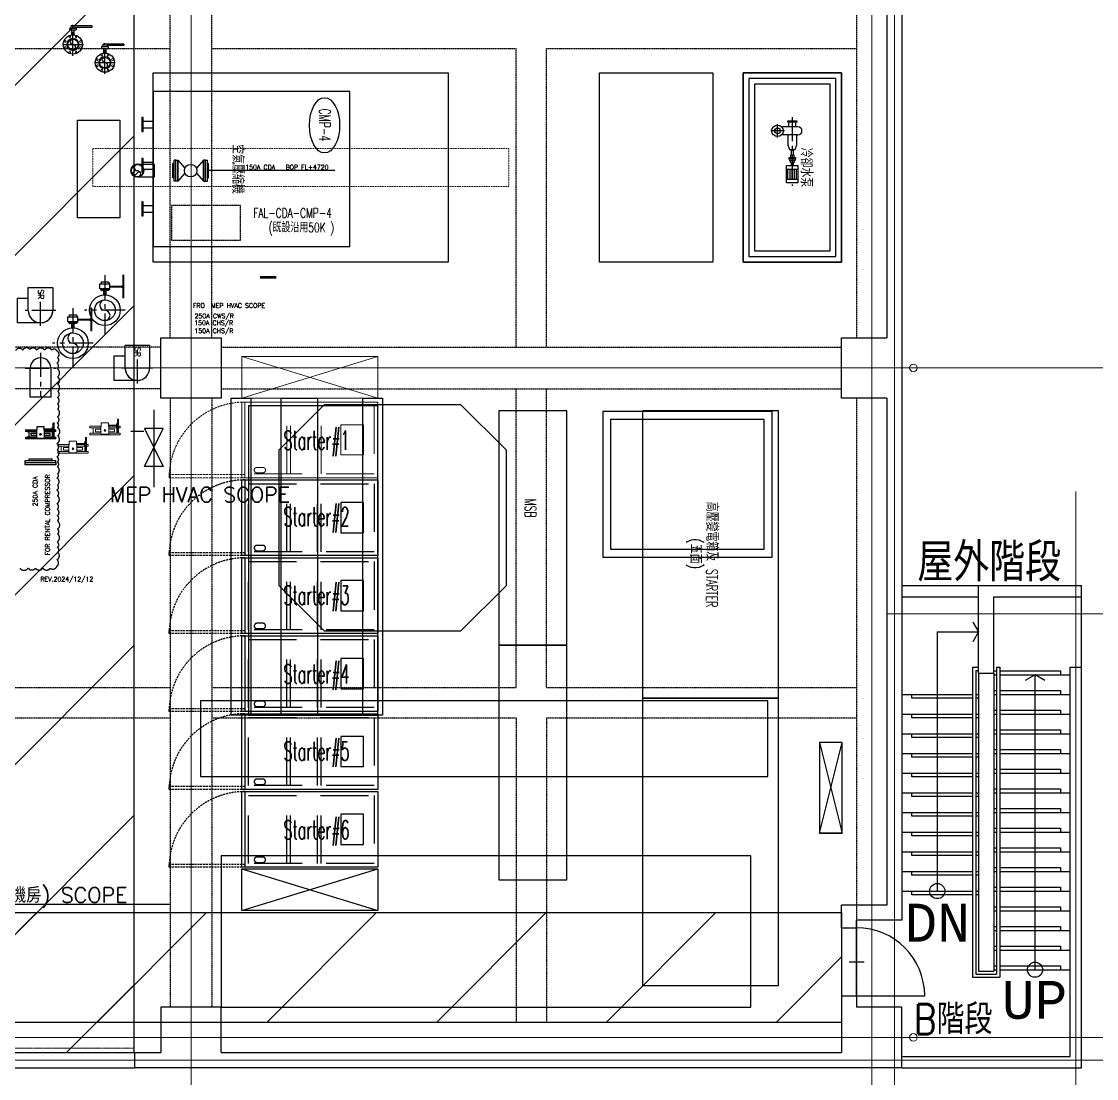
# Model space of a CAD drawing. Extents: x 0 to 160756, y 0 to 229247.
# Drawn here: x 60893 to 75107, y 67883 to 81856 of the extents above; entities that cross this region are included whole.
import ezdxf
from ezdxf.enums import TextEntityAlignment as Align
from ezdxf.xclip import XClip

# ---------------------------------------------------------------- set-up
doc = ezdxf.new("R2010")
doc.units = 0
doc.header["$LTSCALE"] = 10
doc.header["$XCLIPFRAME"] = 2
for name, pattern in [('H12設備棟3F$0$CENTERK00', [0.355, 0.25, -0.035, 0.035, -0.035]), ('H12設備棟3F$0$CENTERK3', [2.749, 2.5, -0.083, 0.083, -0.083]), ('H12設備棟3F$0$CENTERK5', [6.916, 6.667, -0.083, 0.083, -0.083]), ('H12設備棟3F$0$DOTK1', [0.1, 0.05, -0.05]), ('H12設備棟3F$0$HIDDEN', [0.375, 0.25, -0.125]), ('H12設備棟3F$0$STYLE_18', [0.23669, 0.118345, -0.118345]), ('XCM7P30CDA$0$CENTER', [50.8, 31.75, -6.35, 6.35, -6.35]), ('XCM7P30CDA$0$CENTER2', [1.125, 0.75, -0.125, 0.125, -0.125]), ('XCM7P30CDA$0$HIDDEN', [0.375, 0.25, -0.125]), ('XCM7P30CDA$0$PHANTOM', [2.5, 1.25, -0.25, 0.25, -0.25, 0.25, -0.25]), ('XCM7Q30CDA-200K$0$20P1-CDA-03-C10-00$0$HIDDEN', [9.525, 6.35, -3.175]), ('XCM7Q30CDA-200K$0$20P1-CDA-03-C10-00$0$XCM2QB1$0$HIDDEN', [0.375, 0.25, -0.125]), ('XCM7Q30CDA-200K$0$CENTER', [50.8, 31.75, -6.35, 6.35, -6.35]), ('XCM7Q30CDA-200K$0$HIDDEN', [0.375, 0.25, -0.125]), ('XCM7Q30CDA-200K$0$HIDDEN2', [0.1875, 0.125, -0.0625])]:
    doc.linetypes.add(name, pattern=pattern)
for name, color, linetype in [('H12設備棟3F$0$3_d', 252, 'Continuous'), ('H12設備棟3F$0$ARC-BEAM', 252, 'H12設備棟3F$0$HIDDEN'), ('H12設備棟3F$0$H-SIN', 252, 'H12設備棟3F$0$CENTERK5'), ('H12設備棟3F$0$K-SIN', 252, 'H12設備棟3F$0$CENTERK3'), ('H12設備棟3F$0$KABE1', 252, 'Continuous'), ('H12設備棟3F$0$MEJI', 252, 'Continuous'), ('H12設備棟3F$0$SETUBID', 252, 'H12設備棟3F$0$DOTK1'), ('H12設備棟3F$0$SUGATA2', 252, 'Continuous'), ('H12設備棟3F$0$SUGATA3', 252, 'Continuous'), ('H12設備棟3F$0$TATEGU2', 252, 'Continuous'), ('H12設備棟3F$0$TATEGU3', 252, 'Continuous'), ('H12設備棟3F$0$TEXT2', 252, 'Continuous'), ('H12設備棟3F$0$YAJIT', 252, 'Continuous'), ('H12設備棟3F$0$\ue646\uf4dd\uf4c9\ue50a', 252, 'Continuous'), ('H12設備棟3F$0$\uf4c9\ue50a', 252, 'Continuous'), ('XCM7P30CDA$0$G-SCOPE-MARK', 252, 'XCM7P30CDA$0$PHANTOM'), ('XCM7P30CDA$0$G-SCOPE-TEXT', 252, 'Continuous'), ('XCM7P30CDA$0$M-CWTR-CENT', 252, 'XCM7P30CDA$0$CENTER'), ('XCM7P30CDA$0$M-CWTR-VAVE', 252, 'Continuous'), ('XCM7P30CDA$0$REV', 252, 'XCM7P30CDA$0$CENTER'), ('XCM7P30CDA$0$U-CDA-PIPE', 252, 'Continuous'), ('XCM7P30CDA$0$U-CDA-PIPE 2', 252, 'Continuous'), ('XCM7P30CDA$0$U-CDA-TXT-01', 252, 'Continuous'), ('XCM7Q30CDA-200K$0$U-CDA-EXISTING', 1, 'XCM7Q30CDA-200K$0$HIDDEN2'), ('XCM7Q30CDA-200K$0$UER-FUTUER', 9, 'Continuous'), ('XCM7Q30CDA-200K$0$搬運通道', 2, 'Continuous')]:
    doc.layers.add(name, color=color, linetype=linetype)
for name, color, linetype, lineweight in [('XCM7P30CDA$0$M-PIPE-32_4C CONDENSER WATER SUPPLY-1', 252, 'Continuous', 5), ('XCM7P30CDA$0$M-PIPE-38_4C CONDENSER WATER RETURN-1', 252, 'Continuous', 5), ('XCM7Q30CDA-200K$0$一期設備', 22, 'Continuous', 9)]:
    doc.layers.add(name, color=color, linetype=linetype, lineweight=lineweight)
doc.styles.add('H12設備棟3F$0$ATS', font='monotxt', dxfattribs={"bigfont": 'BIGFONT'})
doc.styles.add('H12設備棟3F$0$TEXT', font='romans.shx', dxfattribs={"width": 0.85, "bigfont": 'BIGFONT.shx'})
doc.styles.add('XCM7P30CDA$0$aa-txt', font='simplex.shx', dxfattribs={"width": 0.8, "bigfont": 'chineset.shx'})
doc.styles.add('XCM7P30CDA$0$Standard', font='txt.shx', dxfattribs={"bigfont": 'chineset.shx'})
doc.styles.add('XCM7Q30CDA-200K$0$20P1-CDA-03-C10-00$0$Gas', font='txt.shx', dxfattribs={"width": 0.55, "bigfont": 'chineset.shx'})
doc.styles.add('XCM7Q30CDA-200K$0$aa-txt', font='simplex.shx', dxfattribs={"width": 0.8, "bigfont": 'chineset.shx'})
doc.styles.add('XCM7Q30CDA-200K$0$CHINA', font='simplex.shx', dxfattribs={"width": 0.8, "bigfont": 'china.shx'})
doc.styles.add('XCM7Q30CDA-200K$0$SIMPLEX', font='simplex.shx', dxfattribs={"width": 0.6})

# ---------------------------------------------------------------- blocks, each defined once
blk = doc.blocks.new('H12設備棟3F')
at = {"layer": 'H12設備棟3F$0$3_d', "linetype": 'Continuous', "lineweight": 5}
for centre in [(72685.2, 77275.3), (72685.2, 68425.3)]:
    blk.add_circle(centre, 50, dxfattribs=at)
at = {"layer": 'H12設備棟3F$0$ARC-BEAM'}
for p, q in [((62860.2, 77675.3), (62860.2, 85725.3)), ((63410.2, 77675.3), (63410.2, 85725.3)), ((71935.2, 85725.3), (71935.2, 77675.3)), ((58835.2, 81500.3), (62860.2, 81500.3)), ((63410.2, 81500.3), (67435.2, 81500.3)), ((67435.2, 77550.3), (67435.2, 81500.3)), ((67835.2, 81500.3), (71935.2, 81500.3)), ((67835.2, 77550.3), (67835.2, 81500.3)), ((62735.2, 77550.3), (54535.2, 77550.3)), ((63535.2, 77550.3), (71735.2, 77550.3)), ((62735.2, 77000.3), (54535.2, 77000.3)), ((63535.2, 77000.3), (71735.2, 77000.3)), ((67435.2, 73050.3), (67435.2, 77000.3)), ((67835.2, 73050.3), (67835.2, 77000.3)), ((62860.2, 76875.3), (62860.2, 68825.3)), ((63410.2, 76875.3), (63410.2, 68825.3)), ((71935.2, 76875.3), (71935.2, 68825.3)), ((58835.2, 73050.3), (62860.2, 73050.3)), ((63410.2, 73050.3), (67435.2, 73050.3)), ((67835.2, 73050.3), (71935.2, 73050.3)), ((58835.2, 72650.3), (62860.2, 72650.3)), ((63410.2, 72650.3), (67435.2, 72650.3)), ((67435.2, 72650.3), (67435.2, 68625.3)), ((67835.2, 72650.3), (71935.2, 72650.3)), ((67835.2, 72650.3), (67835.2, 68625.3)), ((54535.2, 68625.3), (62735.2, 68625.3)), ((63535.2, 68625.3), (71735.2, 68625.3))]:
    blk.add_line(p, q, dxfattribs=at)
at = {"layer": 'H12設備棟3F$0$H-SIN', "lineweight": 5}
for p, q in [((63135.2, 61882.1), (63135.2, 107531.3)), ((72135.2, 61882.1), (72135.2, 107531.3)), ((44007.9, 77275.3), (81271.4, 77275.3)), ((10462.6, 68425.3), (81271.4, 68425.3))]:
    blk.add_line(p, q, dxfattribs=at)
at = {"layer": 'H12設備棟3F$0$K-SIN', "lineweight": 5}
for p, q in [((72435.2, 62779.5), (72435.2, 107531.3)), ((74835.2, 62779.5), (74835.2, 75643.8)), ((77731.4, 74025.3), (72335.2, 74025.3)), ((80531.4, 68125.3), (11677.6, 68125.3))]:
    blk.add_line(p, q, dxfattribs=at)
at = {"layer": 'H12設備棟3F$0$KABE1', "linetype": 'Continuous', "lineweight": 30}
for p, q in [((72535.2, 104225.3), (72535.2, 69975.3)), ((72335.2, 85725.3), (72335.2, 77675.3)), ((62735.2, 77675.3), (63535.2, 77675.3)), ((62735.2, 76875.3), (62735.2, 77675.3)), ((63535.2, 77675.3), (63535.2, 76875.3)), ((71735.2, 77675.3), (72335.2, 77675.3)), ((71735.2, 76875.3), (71735.2, 77675.3)), ((63535.2, 76875.3), (62735.2, 76875.3)), ((72335.2, 76875.3), (71735.2, 76875.3)), ((72335.2, 76875.3), (72335.2, 70175.3)), ((72335.2, 70175.3), (71735.2, 70175.3)), ((71735.2, 69875.3), (71735.2, 70175.3)), ((72535.2, 69975.3), (71935.2, 69975.3)), ((71935.2, 69875.3), (71935.2, 69975.3)), ((71735.2, 69875.3), (71935.2, 69875.3)), ((71735.2, 68975.3), (71735.2, 68225.3)), ((71735.2, 68975.3), (71935.2, 68975.3)), ((71935.2, 68975.3), (71935.2, 68825.3)), ((63535.2, 68825.3), (62735.2, 68825.3)), ((62735.2, 68825.3), (62735.2, 68225.3)), ((63535.2, 68225.3), (63535.2, 68825.3)), ((72535.2, 68825.3), (71935.2, 68825.3)), ((72535.2, 68025.3), (72535.2, 68825.3)), ((62385.2, 68225.3), (62735.2, 68225.3)), ((62385.2, 68225.3), (62385.2, 68025.3)), ((63535.2, 68225.3), (71735.2, 68225.3)), ((72535.2, 68025.3), (62385.2, 68025.3))]:
    blk.add_line(p, q, dxfattribs=at)
at = {"layer": 'H12設備棟3F$0$MEJI'}
for points in [[(73747.7, 73270.3), (73747.7, 73270.3), (73785, 73270.3)], [(73827.7, 73270.3), (74630.2, 73270.3), (74630.2, 73220.3)], [(73467.7, 72910.3), (72665.2, 72910.3), (72665.2, 72960.3)], [(73747.7, 73010.3), (73747.7, 73010.3), (73785, 73010.3)], [(73827.7, 73010.3), (74630.2, 73010.3), (74630.2, 72960.3)], [(73547.7, 72910.3), (73547.7, 72910.3), (73510.4, 72910.3)], [(73467.7, 72650.3), (72665.2, 72650.3), (72665.2, 72700.3)], [(73547.7, 72650.3), (73547.7, 72650.3), (73510.4, 72650.3)], [(73747.7, 72750.3), (73747.7, 72750.3), (73785, 72750.3)], [(73827.7, 72750.3), (74630.2, 72750.3), (74630.2, 72700.3)], [(73467.7, 72390.3), (72665.2, 72390.3), (72665.2, 72440.3)], [(73547.7, 72390.3), (73547.7, 72390.3), (73510.4, 72390.3)], [(73747.7, 72490.3), (73747.7, 72490.3), (73785, 72490.3)], [(73827.7, 72490.3), (74630.2, 72490.3), (74630.2, 72440.3)], [(73747.7, 72230.3), (73747.7, 72230.3), (73785, 72230.3)], [(73827.7, 72230.3), (74630.2, 72230.3), (74630.2, 72180.3)], [(73467.7, 72130.3), (72665.2, 72130.3), (72665.2, 72180.3)], [(73547.7, 72130.3), (73547.7, 72130.3), (73510.4, 72130.3)], [(73747.7, 71970.3), (73747.7, 71970.3), (73785, 71970.3)], [(73827.7, 71970.3), (74630.2, 71970.3), (74630.2, 71920.3)], [(73467.7, 71870.3), (72665.2, 71870.3), (72665.2, 71920.3)], [(73547.7, 71870.3), (73547.7, 71870.3), (73510.4, 71870.3)], [(73467.7, 71610.3), (72665.2, 71610.3), (72665.2, 71660.3)], [(73747.7, 71710.3), (73747.7, 71710.3), (73785, 71710.3)], [(73827.7, 71710.3), (74630.2, 71710.3), (74630.2, 71660.3)], [(73547.7, 71610.3), (73547.7, 71610.3), (73510.4, 71610.3)], [(73467.7, 71350.3), (72665.2, 71350.3), (72665.2, 71400.3)], [(73747.7, 71450.3), (73747.7, 71450.3), (73785, 71450.3)], [(73827.7, 71450.3), (74630.2, 71450.3), (74630.2, 71400.3)], [(73547.7, 71350.3), (73547.7, 71350.3), (73510.4, 71350.3)], [(73467.7, 71090.3), (72665.2, 71090.3), (72665.2, 71140.3)], [(73547.7, 71090.3), (73547.7, 71090.3), (73510.4, 71090.3)], [(73747.7, 71190.3), (73747.7, 71190.3), (73785, 71190.3)], [(73827.7, 71190.3), (74630.2, 71190.3), (74630.2, 71140.3)], [(73747.7, 70930.3), (73747.7, 70930.3), (73785, 70930.3)], [(73827.7, 70930.3), (74630.2, 70930.3), (74630.2, 70880.3)], [(73467.7, 70830.3), (72665.2, 70830.3), (72665.2, 70880.3)], [(73547.7, 70830.3), (73547.7, 70830.3), (73510.4, 70830.3)], [(73747.7, 70670.3), (73747.7, 70670.3), (73785, 70670.3)], [(73827.7, 70670.3), (74630.2, 70670.3), (74630.2, 70620.3)], [(73467.7, 70570.3), (72665.2, 70570.3), (72665.2, 70620.3)], [(73547.7, 70570.3), (73547.7, 70570.3), (73510.4, 70570.3)], [(73467.7, 70310.3), (72665.2, 70310.3), (72665.2, 70360.3)], [(73747.7, 70410.3), (73747.7, 70410.3), (73785, 70410.3)], [(73827.7, 70410.3), (74630.2, 70410.3), (74630.2, 70360.3)], [(73547.7, 70310.3), (73547.7, 70310.3), (73510.4, 70310.3)], [(73747.7, 70150.3), (73747.7, 70150.3), (73785, 70150.3)], [(73827.7, 70150.3), (74630.2, 70150.3), (74630.2, 70100.3)], [(73747.7, 69890.3), (73747.7, 69890.3), (73785, 69890.3)], [(73827.7, 69890.3), (74630.2, 69890.3), (74630.2, 69840.3)], [(73747.7, 69630.3), (73747.7, 69630.3), (73785, 69630.3)], [(73827.7, 69630.3), (74630.2, 69630.3), (74630.2, 69580.3)], [(73747.7, 69370.3), (73747.7, 69370.3), (73785, 69370.3)], [(73827.7, 69370.3), (74630.2, 69370.3), (74630.2, 69320.3)]]:
    blk.add_lwpolyline(points, dxfattribs=at)
at = {"layer": 'H12設備棟3F$0$SETUBID', "linetype": 'H12設備棟3F$0$STYLE_18', "lineweight": 5}
blk.add_lwpolyline([(61835.2, 80175.3), (67335.2, 80175.3), (67335.2, 79675.3), (61835.2, 79675.3)], close=True, dxfattribs=at)
at = {"layer": 'H12設備棟3F$0$SUGATA2'}
for points in [[(68578, 76698.5), (68578, 74773.5), (70818, 74773.5), (70818, 76698.5)], [(68683, 76593.5), (68683, 74878.5), (70713, 74878.5), (70713, 76593.5)]]:
    blk.add_lwpolyline(points, close=True, dxfattribs=at)
at = {"layer": 'H12設備棟3F$0$SUGATA3'}
for p, q in [((72535.2, 74400.3), (74910.2, 74400.3)), ((73547.7, 73240.3), (73547.7, 74400.3)), ((74910.2, 68025.3), (74910.2, 74400.3)), ((72535.2, 74250.3), (73547.7, 74250.3)), ((73747.7, 74250.3), (74910.2, 74250.3)), ((73747.7, 73240.3), (73747.7, 74250.3)), ((73001.5, 73785.3), (73547.7, 73785.3)), ((73001.5, 73785.3), (73001.5, 70360.3)), ((73467.7, 73320.3), (73547.7, 73320.3)), ((73467.7, 73320.3), (73467.7, 69220.3)), ((73510.4, 73277.6), (73547.7, 73277.6)), ((73510.4, 73277.6), (73510.4, 69263)), ((73547.7, 73240.3), (73747.7, 73240.3)), ((73547.7, 73240.3), (73547.7, 69300.3)), ((73747.7, 73240.3), (73747.7, 69300.3)), ((73747.7, 73220.3), (73785, 73220.3)), ((73785, 73320.3), (73827.7, 73320.3)), ((73785, 73320.3), (73785, 69263)), ((73827.7, 73320.3), (73827.7, 69220.3)), ((73827.7, 73220.3), (74760.2, 73220.3)), ((74294, 69320.3), (74294, 73220.3)), ((74760.2, 73320.3), (74910.2, 73320.3)), ((74760.2, 68175.3), (74760.2, 73320.3)), ((72535.2, 72960.3), (73467.7, 72960.3)), ((73510.4, 72960.3), (73547.7, 72960.3)), ((73747.7, 72960.3), (73785, 72960.3)), ((73827.7, 72960.3), (74760.2, 72960.3)), ((72535.2, 72700.3), (73467.7, 72700.3)), ((73510.4, 72700.3), (73547.7, 72700.3)), ((73747.7, 72700.3), (73785, 72700.3)), ((73827.7, 72700.3), (74760.2, 72700.3)), ((72535.2, 72440.3), (73467.7, 72440.3)), ((73510.4, 72440.3), (73547.7, 72440.3)), ((73747.7, 72440.3), (73785, 72440.3)), ((73827.7, 72440.3), (74760.2, 72440.3)), ((71443.2, 72326.5), (71743.2, 71126.5)), ((71443.2, 71126.5), (71743.2, 72326.5)), ((72535.2, 72180.3), (73467.7, 72180.3)), ((73510.4, 72180.3), (73547.7, 72180.3)), ((73747.7, 72180.3), (73785, 72180.3)), ((73827.7, 72180.3), (74760.2, 72180.3)), ((72535.2, 71920.3), (73467.7, 71920.3)), ((73510.4, 71920.3), (73547.7, 71920.3)), ((73747.7, 71920.3), (73785, 71920.3)), ((73827.7, 71920.3), (74760.2, 71920.3)), ((72535.2, 71660.3), (73467.7, 71660.3)), ((73510.4, 71660.3), (73547.7, 71660.3)), ((73747.7, 71660.3), (73785, 71660.3)), ((73827.7, 71660.3), (74760.2, 71660.3)), ((72535.2, 71400.3), (73467.7, 71400.3)), ((73510.4, 71400.3), (73547.7, 71400.3)), ((73747.7, 71400.3), (73785, 71400.3)), ((73827.7, 71400.3), (74760.2, 71400.3)), ((71743.2, 71126.5), (71443.2, 71126.5)), ((72535.2, 71140.3), (73467.7, 71140.3)), ((73510.4, 71140.3), (73547.7, 71140.3)), ((73747.7, 71140.3), (73785, 71140.3)), ((73827.7, 71140.3), (74760.2, 71140.3)), ((72535.2, 70880.3), (73467.7, 70880.3)), ((73510.4, 70880.3), (73547.7, 70880.3)), ((73747.7, 70880.3), (73785, 70880.3)), ((73827.7, 70880.3), (74760.2, 70880.3)), ((72535.2, 70620.3), (73467.7, 70620.3)), ((73510.4, 70620.3), (73547.7, 70620.3)), ((73747.7, 70620.3), (73785, 70620.3)), ((73827.7, 70620.3), (74760.2, 70620.3)), ((72535.2, 70360.3), (73467.7, 70360.3)), ((73510.4, 70360.3), (73547.7, 70360.3)), ((73747.7, 70360.3), (73785, 70360.3)), ((73827.7, 70360.3), (74760.2, 70360.3)), ((73747.7, 70100.3), (73785, 70100.3)), ((73827.7, 70100.3), (74760.2, 70100.3)), ((73747.7, 69840.3), (73785, 69840.3)), ((73827.7, 69840.3), (74760.2, 69840.3)), ((73747.7, 69580.3), (73785, 69580.3)), ((73827.7, 69580.3), (74760.2, 69580.3)), ((73510.4, 69263), (73785, 69263)), ((73547.7, 69300.3), (73747.7, 69300.3)), ((73747.7, 69320.3), (73785, 69320.3)), ((73827.7, 69320.3), (74760.2, 69320.3)), ((73467.7, 69220.3), (73827.7, 69220.3)), ((72535.2, 68175.3), (74760.2, 68175.3)), ((59385.2, 68025.3), (62385.2, 68025.3)), ((72535.2, 68025.3), (74910.2, 68025.3))]:
    blk.add_line(p, q, dxfattribs=at)
blk.add_lwpolyline([(71443.2, 72326.5), (71443.2, 71126.5), (71743.2, 71126.5), (71743.2, 72326.5)], close=True, dxfattribs=at)
at = {"layer": 'H12設備棟3F$0$TATEGU2', "linetype": 'H12設備棟3F$0$CENTERK00', "lineweight": 9}
blk.add_line((62385.2, 68285.3), (59385.2, 68285.3), dxfattribs=at)
at = {"layer": 'H12設備棟3F$0$TATEGU3'}
for p, q in [((71935.2, 68975.3), (71935.2, 69875.3)), ((71835.2, 69425.3), (72035.2, 69425.3)), ((71935.2, 68975.3), (72835.2, 68975.3))]:
    blk.add_line(p, q, dxfattribs=at)
blk.add_arc((71935.2, 68975.3), 900, 0, 90, dxfattribs=at)
at = {"layer": 'H12設備棟3F$0$YAJIT'}
for points in [[(73472.7, 73915.2), (73547.7, 73785.3), (73472.7, 73655.4)], [(74423.9, 73145.3), (74294, 73220.3), (74164.1, 73145.3)]]:
    blk.add_lwpolyline(points, dxfattribs=at)
for centre in [(73001.5, 70360.3), (74294, 69320.3)]:
    blk.add_circle(centre, 100, dxfattribs=at)
at = {"layer": 'H12設備棟3F$0$\ue646\uf4dd\uf4c9\ue50a'}
blk.add_lwpolyline([(63260.2, 71875.3), (70760.2, 71875.3), (70760.2, 72875.3), (63260.2, 72875.3)], close=True, dxfattribs=at)
at = {"layer": 'H12設備棟3F$0$\uf4c9\ue50a'}
for points in [[(66535.2, 78675.3), (62635.2, 78675.3), (62635.2, 81175.3), (66535.2, 81175.3)], [(70035.2, 78675.3), (68535.2, 78675.3), (68535.2, 81175.3), (70035.2, 81175.3)], [(71735.2, 78675.3), (70435.2, 78675.3), (70435.2, 81175.3), (71735.2, 81175.3)], [(64899.3, 76794.2), (66699.3, 76794.2), (67299.3, 76194.2), (67299.3, 74394.2), (66699.3, 73794.2), (64899.3, 73794.2), (64299.3, 74394.2), (64299.3, 76194.2)], [(70535.2, 70825.3), (66735.2, 70825.3), (63535.2, 70825.3), (63535.2, 68825.3), (70535.2, 68825.3)]]:
    blk.add_lwpolyline(points, close=True, dxfattribs=at)
at = {"layer": 'H12設備棟3F$0$TEXT2', "style": 'H12設備棟3F$0$TEXT', "width": 0.85}
blk.add_text('B階段', height=395.11, dxfattribs=at).set_placement((73210.4, 68686.4), align=Align.MIDDLE)
at = {"layer": 'H12設備棟3F$0$TEXT2', "insert": (73687.9, 74707.2), "char_height": 508, "attachment_point": 5, "style": 'H12設備棟3F$0$TEXT'}
blk.add_mtext('屋外階段', dxfattribs=at)
at = {"layer": 'H12設備棟3F$0$YAJIT', "style": 'H12設備棟3F$0$ATS'}
for s, p in [('DN', (73001.5, 69942.5)), ('UP', (74288.2, 68922.1))]:
    blk.add_text(s, height=500, dxfattribs=at).set_placement(p, align=Align.MIDDLE_CENTER)
blk = doc.blocks.new('XCM7Q30CDA-200K$0$20P1-CDA-03-C10-00$0$HV-StarterHV')
at = {"color": 8, "linetype": 'XCM7Q30CDA-200K$0$20P1-CDA-03-C10-00$0$HIDDEN'}
for p, q in [((95, -75, 0), (5, -75, 0)), ((95, -80, 0), (5, -80, 0)), ((95, -115.5, 0), (5, -115.5, 0)), ((95, -120.5, 0), (5, -120.5, 0))]:
    blk.add_line(p, q, dxfattribs=at)
at = {"color": 0, "linetype": 'ByBlock'}
blk.add_line((0, -176, 0), (100, -176, 0), dxfattribs=at)
at = {"color": 0, "linetype": 'ByBlock', "elevation": 0}
blk.add_lwpolyline([(0, 0), (100, 0), (100, -180), (0, -180)], close=True, dxfattribs=at)
at = {"color": 8, "linetype": 'XCM7Q30CDA-200K$0$20P1-CDA-03-C10-00$0$HIDDEN', "elevation": 0}
for points in [[(5, -5), (95, -5), (95, -171), (5, -171)], [(30, -49), (70, -49), (70, -19), (30, -19)]]:
    blk.add_lwpolyline(points, close=True, dxfattribs=at)
blk.add_lwpolyline([(86.5, -160, 1), (93.5, -160), (93.5, -152, 1), (86.5, -152)], format="xyb", close=True, dxfattribs=at)
at = {"color": 8, "linetype": 'XCM7Q30CDA-200K$0$20P1-CDA-03-C10-00$0$XCM2QB1$0$HIDDEN', "elevation": 0}
blk.add_lwpolyline([(96, -276), (96, -176), (100, -176), (100, -276)], close=True, dxfattribs=at)
at = {"color": 8, "linetype": 'XCM7Q30CDA-200K$0$20P1-CDA-03-C10-00$0$XCM2QB1$0$HIDDEN'}
blk.add_arc((100, -176, 0), 100, 180, 270, dxfattribs=at)
blk = doc.blocks.new('XCM7Q30CDA-200K$0$PUMP-EQ-3F-TEMP')
at = {"color": 0, "linetype": 'ByBlock'}
for p, q in [((71, 47), (16, 47)), ((80, 75), (80, -141)), ((186, 75), (186, -141)), ((453, 15), (379, 15)), ((589, 15), (551, 15)), ((639, -75), (639, 75)), ((772, 54), (639, 54)), ((639, 26), (772, 26)), ((772, -75), (772, 75)), ((71, -47), (16, -47)), ((379, -15), (453, -15)), ((551, -15), (589, -15)), ((772, -3), (639, -3)), ((639, -32), (772, -32)), ((772, -60), (639, -60))]:
    blk.add_line(p, q, dxfattribs=at)
at = {"color": 9, "linetype": 'XCM7Q30CDA-200K$0$CENTER'}
for p, q in [((-49, 0), (860, 0)), ((133, -105), (133, -285)), ((223, -195), (43, -195))]:
    blk.add_line(p, q, dxfattribs=at)
at = {"color": 0, "linetype": 'ByBlock'}
for points in [[(16, 60), (16, -60), (0, -60), (0, 60)], [(501, 41), (501, -41), (485, -41), (485, 41)], [(503, 41), (503, -41), (519, -41), (519, 41)], [(822, -75), (589, -75), (589, 75), (822, 75)]]:
    blk.add_lwpolyline(points, close=True, dxfattribs=at)
for points in [[(186, -60), (318, -60), (379, -38), (379, 38), (318, 60), (186, 60)], [(485, 26), (453, 26), (453, -26), (485, -26)], [(519, 26), (551, 26), (551, -26), (519, -26)]]:
    blk.add_lwpolyline(points, dxfattribs=at)
for radius in [75.4, 37.7]:
    blk.add_circle((133, -195), radius, dxfattribs=at)
for centre, radius, start, end in [((71, 55), 8.53, 270, 0), ((133, 75), 53, 0, 180), ((71, -55), 8.53, 0, 90)]:
    blk.add_arc(centre, radius, start, end, dxfattribs=at)
blk = doc.blocks.new('XCM7Q30CDA-200K$0$S-F-80A')
at = {"color": 0, "linetype": 'ByBlock'}
blk.add_lwpolyline([(0, 92.5), (0, -92.5), (18, -92.5), (18, 92.5)], close=True, dxfattribs=at)
blk = doc.blocks.new('XCM7Q30CDA-200K$0$COMP')
at = {"color": 0, "linetype": 'ByBlock'}
for p, q in [((391, 668), (391, 800)), ((480, 668), (480, 800)), ((936, 668), (936, 800)), ((1025, 668), (1025, 800)), ((1508, 668), (1508, 800)), ((1597, 668), (1597, 800))]:
    blk.add_line(p, q, dxfattribs=at)
blk.add_lwpolyline([(2050, 800), (2050, 3400), (0, 3400), (0, 800)], close=True, dxfattribs=at)
at = {"color": 9, "linetype": 'XCM7Q30CDA-200K$0$HIDDEN'}
blk.add_lwpolyline([(1967, 1043), (1967, 1953), (1507, 1953), (1507, 1043)], close=True, dxfattribs=at)
at = {"color": 0, "linetype": 'ByBlock', "rotation": 270}
for p in [(436, 668), (980, 668), (1552, 668)]:
    blk.add_blockref('XCM7Q30CDA-200K$0$S-F-80A', p, dxfattribs=at)
blk = doc.blocks.new('XCM7Q30CDA-200K')
at = {"layer": 'XCM7Q30CDA-200K$0$搬運通道'}
h = blk.add_hatch(dxfattribs=at)
h.set_pattern_fill('ANSI31', color=256, scale=500)
h.paths.add_polyline_path([(62385, 103105), (59885, 103105), (59885, 68225), (62385, 68225)])
h = blk.add_hatch(dxfattribs=at)
h.set_pattern_fill('ANSI31', color=256, scale=500)
h.paths.add_polyline_path([(54235, 70075), (71735, 70075), (71735, 68625), (54235, 68625)])
at = {"layer": 'XCM7Q30CDA-200K$0$U-CDA-EXISTING', "linetype": 'XCM7Q30CDA-200K$0$HIDDEN'}
blk.add_lwpolyline([(69103, 72910), (69103, 69110), (70903, 69110), (70903, 72910)], close=True, dxfattribs=at)
at = {"layer": 'XCM7Q30CDA-200K$0$UER-FUTUER'}
for p, q in [((64260, 78480), (64050, 78480)), ((64260, 78462), (64050, 78462))]:
    blk.add_line(p, q, dxfattribs=at)
for points in [[(71735, 81175), (70435, 81175), (70435, 78675), (71735, 78675)], [(71660, 81100), (70510, 81100), (70510, 78750), (71660, 78750)], [(71585, 81025), (70585, 81025), (70585, 78825), (71585, 78825)], [(61635, 80551), (62194, 80551), (62194, 79259), (61635, 79259)], [(63925, 76875), (63925, 72685), (63665, 72685), (63665, 76875)], [(65605, 72685), (65605, 76775), (63895, 76775), (63895, 72685)], [(64805, 76875), (64805, 72685), (64325, 72685), (64325, 76875)], [(65665, 76875), (65665, 72685), (65405, 72685), (65405, 76875)], [(67203, 76710), (67203, 73610), (68103, 73610), (68103, 76710)], [(69103, 76710), (69103, 72910), (70903, 72910), (70903, 76710)], [(69103, 76710), (69103, 72910), (70903, 72910), (70903, 76710)], [(67203, 73610), (67203, 70510), (68103, 70510), (68103, 73610)], [(69103, 72910), (69103, 69110), (70903, 69110), (70903, 72910)], [(65605, 70105), (63805, 70105), (63805, 70655), (65605, 70655)]]:
    blk.add_lwpolyline(points, close=True, dxfattribs=at)
for points in [[(63805, 70105), (65605, 70655)], [(63805, 70655), (65605, 70105)]]:
    blk.add_lwpolyline(points, dxfattribs=at)
blk.add_ellipse((64900, 80483), major_axis=(0, 365), ratio=0.5476, dxfattribs=at)
at = {"layer": 'XCM7Q30CDA-200K$0$一期設備'}
blk.add_lwpolyline([(65605, 77425), (63805, 77425), (63805, 76875), (65605, 76875)], close=True, dxfattribs=at)
for points in [[(63805, 77425), (65605, 76875)], [(63805, 76875), (65605, 77425)]]:
    blk.add_lwpolyline(points, dxfattribs=at)
at = {"layer": 'XCM7Q30CDA-200K$0$搬運通道'}
for points in [[(62385, 103105), (59885, 103105), (59885, 68225), (62385, 68225)], [(54235, 70075), (71735, 70075), (71735, 68625), (54235, 68625)]]:
    blk.add_lwpolyline(points, close=True, dxfattribs=at)
at = {"layer": 'XCM7Q30CDA-200K$0$UER-FUTUER', "rotation": 270}
for name, p in [('XCM7Q30CDA-200K$0$COMP', (61835, 80930)), ('XCM7Q30CDA-200K$0$PUMP-EQ-3F-TEMP', (71085, 80543))]:
    blk.add_blockref(name, p, dxfattribs=at)
at = {"layer": 'XCM7Q30CDA-200K$0$UER-FUTUER', "xscale": 10, "yscale": 10, "zscale": 10, "rotation": 270}
for p in [(65605, 75795, 0), (65605, 74765, 0), (65605, 73735, 0), (65605, 72705, 0), (65605, 71675, 0)]:
    blk.add_blockref('XCM7Q30CDA-200K$0$20P1-CDA-03-C10-00$0$HV-StarterHV', p, dxfattribs=at)
at = {"layer": 'XCM7Q30CDA-200K$0$一期設備', "xscale": 10, "yscale": 10, "zscale": 10, "rotation": 270}
blk.add_blockref('XCM7Q30CDA-200K$0$20P1-CDA-03-C10-00$0$HV-StarterHV', (65605, 76825, 0), dxfattribs=at)
at = {"layer": 'XCM7Q30CDA-200K$0$UER-FUTUER', "style": 'XCM7Q30CDA-200K$0$SIMPLEX', "width": 0.6}
blk.add_text('CMP-4', height=150, rotation=270, dxfattribs=at).set_placement((64904, 80488), align=Align.MIDDLE)
at = {"layer": 'XCM7Q30CDA-200K$0$UER-FUTUER'}
for s, height, style, width, p in [('空氣壓縮機', 156, 'XCM7Q30CDA-200K$0$CHINA', 0.8, (63678, 79905)), ('冷卻水泵', 156, 'XCM7Q30CDA-200K$0$CHINA', 0.8, (71194, 79925)), ('高壓變電箱及', 156, 'XCM7Q30CDA-200K$0$CHINA', 0.8, (69947, 75114)), ('高壓變電箱及', 156, 'XCM7Q30CDA-200K$0$CHINA', 0.8, (69947, 75114)), ('(五面)', 156, 'XCM7Q30CDA-200K$0$CHINA', 0.8, (69733, 74819)), ('(五面)', 156, 'XCM7Q30CDA-200K$0$CHINA', 0.8, (69733, 74819)), ('STARTER', 150, 'XCM7Q30CDA-200K$0$SIMPLEX', 0.6, (69947, 74365)), ('STARTER', 150, 'XCM7Q30CDA-200K$0$SIMPLEX', 0.6, (69947, 74365))]:
    blk.add_text(s, height=height, rotation=270, dxfattribs=dict(at, style=style, width=width)).set_placement(p, align=Align.CENTER)
at = {"layer": 'XCM7Q30CDA-200K$0$UER-FUTUER', "style": 'XCM7Q30CDA-200K$0$aa-txt', "width": 0.7}
blk.add_text('FAL-CDA-CMP-4', height=125, dxfattribs=at).set_placement((63958, 79262))
at = {"layer": 'XCM7Q30CDA-200K$0$UER-FUTUER'}
for s, height, style, width, p in [('(既設沿用50K )', 125, 'XCM7Q30CDA-200K$0$aa-txt', 0.7, (64594, 79123)), ('Starter#2', 250, 'XCM7Q30CDA-200K$0$20P1-CDA-03-C10-00$0$Gas', 0.55, (64794, 75292, 0)), ('Starter#3', 250, 'XCM7Q30CDA-200K$0$20P1-CDA-03-C10-00$0$Gas', 0.55, (64794, 74252, 0)), ('Starter#4', 250, 'XCM7Q30CDA-200K$0$20P1-CDA-03-C10-00$0$Gas', 0.55, (64794, 73212, 0)), ('Starter#5', 250, 'XCM7Q30CDA-200K$0$20P1-CDA-03-C10-00$0$Gas', 0.55, (64794, 72192, 0)), ('Starter#6', 250, 'XCM7Q30CDA-200K$0$20P1-CDA-03-C10-00$0$Gas', 0.55, (64794, 71152, 0))]:
    blk.add_text(s, height=height, dxfattribs=dict(at, style=style, width=width)).set_placement(p, align=Align.MIDDLE)
at = {"layer": 'XCM7Q30CDA-200K$0$UER-FUTUER', "style": 'XCM7Q30CDA-200K$0$SIMPLEX', "width": 0.6}
blk.add_text('MSB', height=150, rotation=270, dxfattribs=at).set_placement((67549, 75549))
at = {"layer": 'XCM7Q30CDA-200K$0$一期設備', "style": 'XCM7Q30CDA-200K$0$20P1-CDA-03-C10-00$0$Gas', "width": 0.55}
blk.add_text('Starter#1', height=250, dxfattribs=at).set_placement((64794, 76302, 0), align=Align.MIDDLE)
blk = doc.blocks.new('XCM7P30CDA$0$22P2-SM-07-C10-001-CDA$0$F22P2-CDA-07-C10-00$0$Flange-13.98x150LB')
for centre, radius in [((0, 0), 12.7), ((-10, 4.1), 1.15), ((0, 0), 8.18), ((0, 0), 6.99), ((-4.1, 10), 1.15), ((4.1, 10), 1.15), ((10, 4.1), 1.15), ((-10, -4.1), 1.15), ((-4.1, -10), 1.15), ((4.1, -10), 1.15), ((10, -4.1), 1.15)]:
    blk.add_circle(centre, radius)
blk = doc.blocks.new('XCM7P30CDA$0$F22P2-CDA-07-C10-00$0$LRElbowDown-16.52')
for p, q in [((22.86, 8.26), (0, 8.26)), ((22.86, -8.26), (22.86, 8.26)), ((0, -8.26), (22.86, -8.26))]:
    blk.add_line(p, q)
blk.add_arc((0, 0), 8.26, 90, 270)
blk = doc.blocks.new('XCM7P30CDA$0$SL150')
for p, q in [((1.42875, 9.604375), (0, 9.604375)), ((0, -9.604375), (0, 9.604375)), ((3.96875, 13.97), (1.42875, 13.97)), ((1.42875, -13.97), (1.42875, 13.97)), ((3.96875, -13.97), (3.96875, 13.97)), ((1.42875, -9.604375), (0, -9.604375)), ((3.96875, -13.97), (1.42875, -13.97))]:
    blk.add_line(p, q)
blk = doc.blocks.new('XCM7P30CDA$0$A$C6AC06CB6')
at = {"color": 1, "linetype": 'XCM7P30CDA$0$CENTER'}
for p, q in [((41804, -11239), (41804, -12028)), ((42074, -11702), (41535, -11702))]:
    blk.add_line(p, q, dxfattribs=at)
at = {"layer": 'XCM7P30CDA$0$M-CWTR-VAVE'}
for p, q in [((41739, -11421), (41739, -11353)), ((41742, -11351), (41867, -11351)), ((41755, -11331), (41755, -11348)), ((41851, -11329), (41757, -11329)), ((41854, -11331), (41854, -11348)), ((41869, -11421), (41869, -11353)), ((42041, -11239), (42041, -11535)), ((42049, -11239), (42049, -11535)), ((41869, -11421), (41739, -11421)), ((41742, -11424), (41867, -11424)), ((41755, -11438), (41755, -11426)), ((41851, -11441), (41757, -11441)), ((41789, -11500), (41789, -11443)), ((41819, -11500), (41819, -11443)), ((41854, -11438), (41854, -11426)), ((41869, -11382), (42026, -11382)), ((41869, -11392), (42026, -11392)), ((42026, -11380), (42041, -11380)), ((42026, -11380), (42026, -11395)), ((42026, -11395), (42041, -11395))]:
    blk.add_line(p, q, dxfattribs=at)
for radius in [203, 137]:
    blk.add_circle((41804, -11702), radius, dxfattribs=at)
for centre, radius, start, end in [((41742, -11353), 2.61, 90, 180), ((41752, -11348), 2.61, 270, 0), ((41757, -11331), 2.61, 90, 180), ((41851, -11331), 2.61, 0, 90), ((41856, -11348), 2.61, 180, 270), ((41867, -11353), 2.61, 0, 90), ((42045, -11242), 5, 36.8699, 143.1301), ((41742, -11421), 2.61, 180, 270), ((41752, -11426), 2.61, 0, 90), ((41757, -11438), 2.61, 180, 270), ((41787, -11443), 2, 0, 89.9998), ((41821, -11443), 2, 90.0002, 180), ((41851, -11438), 2.61, 270, 0), ((41856, -11426), 2.61, 90, 180), ((41867, -11421), 2.61, 270, 0), ((41804, -11634), 68.3, 90, 270), ((42045, -11532), 5, 216.8699, 323.1301), ((41804, -11771), 68.3, 270, 90)]:
    blk.add_arc(centre, radius, start, end, dxfattribs=at)
blk = doc.blocks.new('XCM7P30CDA$0$BV-250A-VP')
at = {"color": 3}
for p, q in [((-48, 158), (-53, 58)), ((48, 158), (-48, 158)), ((53, 58), (48, 158)), ((166, 153), (159, 153)), ((159, 89), (159, 153)), ((166, 204), (166, 205)), ((166, 205), (167, 205)), ((166, 203), (166, 204)), ((166, 204), (166, 204)), ((166, 204), (166, 204)), ((166, 202), (166, 203)), ((166, 203), (166, 203)), ((166, 203), (166, 203)), ((166, 203), (166, 203)), ((166, 202), (166, 202)), ((166, 39), (166, 202)), ((167, 205), (167, 206)), ((167, 206), (167, 206)), ((167, 206), (167, 206)), ((167, 206), (167, 206)), ((167, 206), (168, 206)), ((167, 205), (167, 205)), ((167, 205), (167, 205)), ((168, 206), (168, 207)), ((168, 207), (168, 207)), ((168, 207), (168, 207)), ((168, 207), (168, 207)), ((168, 207), (169, 207)), ((169, 207), (169, 208)), ((169, 208), (169, 208)), ((169, 208), (169, 208)), ((169, 208), (169, 208)), ((169, 208), (170, 208)), ((170, 208), (170, 209)), ((170, 209), (170, 209)), ((170, 209), (171, 209)), ((170, 208), (170, 208)), ((171, 209), (171, 209)), ((171, 209), (171, 209)), ((171, 209), (172, 209)), ((172, 209), (172, 209)), ((172, 209), (172, 209)), ((172, 209), (172, 209)), ((172, 209), (173, 209)), ((173, 209), (173, 209)), ((173, 209), (173, 209)), ((173, 209), (173, 209)), ((173, 209), (174, 209)), ((174, 209), (174, 209)), ((174, 209), (174, 209)), ((174, 209), (174, 209)), ((174, 209), (175, 209)), ((175, 209), (175, 209)), ((175, 209), (175, 209)), ((175, 209), (175, 209)), ((175, 209), (176, 209)), ((176, 209), (176, 208)), ((176, 208), (176, 208)), ((176, 208), (176, 208)), ((176, 208), (177, 208)), ((177, 208), (177, 208)), ((177, 208), (177, 208)), ((177, 208), (177, 208)), ((177, 208), (178, 207)), ((178, 207), (178, 207)), ((178, 207), (178, 207)), ((178, 207), (178, 207)), ((178, 207), (178, 207)), ((178, 207), (179, 206)), ((179, 206), (179, 206)), ((179, 206), (179, 206)), ((179, 206), (179, 206)), ((179, 206), (179, 205)), ((179, 205), (179, 205)), ((179, 205), (179, 205)), ((179, 205), (180, 205)), ((180, 205), (180, 204)), ((180, 204), (180, 204)), ((180, 204), (180, 204)), ((180, 204), (180, 204)), ((180, 204), (180, 203)), ((180, 203), (180, 203)), ((180, 203), (180, 203)), ((180, 203), (180, 202)), ((180, 202), (180, 202)), ((180, 202), (180, 202)), ((180, 39), (180, 202)), ((-200, 115), (-200, 93)), ((-200, 115), (-50, 115)), ((-51, 93), (-200, 93)), ((-200, 22), (-200, 0)), ((-200, 22), (-53, 22)), ((200, 0), (-200, 0)), ((-178, 93), (-178, 92)), ((-51, 92), (-178, 92)), ((-178, 24), (-178, 22)), ((-178, 24), (-53, 24)), ((-157, 92), (-157, 24)), ((-126, 75), (-52, 75)), ((-126, 41), (-126, 75)), ((-53, 41), (-126, 41)), ((-53, 58), (-53, 16)), ((-44, 7), (44, 7)), ((10, 61), (-10, 61)), ((-10, 54), (10, 54)), ((152, 128), (49, 128)), ((50, 114), (152, 114)), ((159, 93), (51, 93)), ((159, 92), (51, 92)), ((52, 75), (126, 75)), ((53, 16), (53, 58)), ((126, 41), (53, 41)), ((53, 24), (177, 24)), ((53, 22), (200, 22)), ((126, 41), (126, 75)), ((159, 140), (152, 140)), ((152, 101), (152, 140)), ((152, 101), (159, 101)), ((157, 24), (157, 92)), ((159, 89), (166, 89)), ((166, 38), (166, 39)), ((166, 39), (166, 39)), ((166, 39), (166, 39)), ((166, 37), (166, 38)), ((166, 38), (166, 38)), ((166, 38), (166, 38)), ((166, 38), (166, 38)), ((167, 36), (166, 37)), ((166, 37), (166, 37)), ((166, 37), (166, 37)), ((166, 37), (166, 37)), ((167, 35), (167, 36)), ((167, 36), (167, 36)), ((167, 36), (167, 36)), ((167, 36), (167, 36)), ((168, 35), (167, 35)), ((167, 35), (167, 35)), ((167, 35), (167, 35)), ((168, 34), (168, 35)), ((169, 34), (168, 34)), ((168, 34), (168, 34)), ((168, 34), (168, 34)), ((168, 34), (168, 34)), ((169, 33), (169, 34)), ((170, 33), (169, 33)), ((169, 33), (169, 33)), ((169, 33), (169, 33)), ((171, 33), (170, 33)), ((170, 33), (170, 33)), ((170, 33), (170, 33)), ((170, 33), (170, 33)), ((171, 32), (171, 33)), ((172, 32), (171, 32)), ((171, 32), (171, 32)), ((171, 32), (171, 32)), ((173, 32), (172, 32)), ((172, 32), (172, 32)), ((172, 32), (172, 32)), ((172, 32), (172, 32)), ((173, 32), (173, 32)), ((174, 32), (173, 32)), ((173, 32), (173, 32)), ((173, 32), (173, 32)), ((175, 32), (174, 32)), ((174, 32), (174, 32)), ((174, 32), (174, 32)), ((174, 32), (174, 32)), ((176, 33), (175, 32)), ((175, 32), (175, 32)), ((175, 32), (175, 32)), ((177, 33), (176, 33)), ((176, 33), (176, 33)), ((176, 33), (176, 33)), ((176, 33), (176, 33)), ((178, 34), (177, 34)), ((177, 34), (177, 34)), ((177, 34), (177, 33)), ((177, 33), (177, 33)), ((177, 33), (177, 33)), ((177, 22), (177, 24)), ((179, 35), (178, 35)), ((178, 35), (178, 34)), ((178, 34), (178, 34)), ((178, 34), (178, 34)), ((178, 34), (178, 34)), ((180, 37), (179, 36)), ((179, 36), (179, 36)), ((179, 36), (179, 36)), ((179, 36), (179, 36)), ((179, 36), (179, 35)), ((179, 35), (179, 35)), ((179, 35), (179, 35)), ((180, 115), (200, 115)), ((200, 93), (180, 93)), ((180, 39), (180, 39)), ((180, 39), (180, 39)), ((180, 39), (180, 38)), ((180, 38), (180, 38)), ((180, 38), (180, 38)), ((180, 38), (180, 37)), ((180, 37), (180, 37)), ((180, 37), (180, 37)), ((180, 37), (180, 37)), ((200, 93), (200, 115)), ((200, 0), (200, 22))]:
    blk.add_line(p, q, dxfattribs=at)
blk.add_circle((0, 58), 11, dxfattribs=at)
for centre, start, end in [((-44, 16), 180, 270), ((44, 16), 270, 0)]:
    blk.add_arc(centre, 9.56, start, end, dxfattribs=at)
blk = doc.blocks.new('XCM7P30CDA$0$A$C4A7C318D')
at = {"layer": 'XCM7P30CDA$0$M-CWTR-CENT'}
for p, q in [((36770, -8962), (36770, -8554)), ((36633, -8813), (36908, -8813))]:
    blk.add_line(p, q, dxfattribs=at)
at = {"layer": 'XCM7P30CDA$0$M-CWTR-VAVE'}
for p, q in [((36725, -8600), (36725, -8620)), ((36815, -8600), (36725, -8600)), ((36725, -8620), (36815, -8620)), ((36747, -8600), (36747, -8568)), ((37020, -8568), (36747, -8568)), ((36756, -8687), (36756, -8620)), ((36785, -8687), (36785, -8620)), ((36794, -8600), (36794, -8588)), ((37020, -8588), (36794, -8588)), ((36815, -8600), (36815, -8620)), ((37020, -8568), (37020, -8588))]:
    blk.add_line(p, q, dxfattribs=at)
for radius in [127, 70.6]:
    blk.add_circle((36770, -8813), radius, dxfattribs=at)
for centre, start, end in [((36770, -8777), 90, 270), ((36770, -8848), 270, 90)]:
    blk.add_arc(centre, 35.3, start, end, dxfattribs=at)
blk = doc.blocks.new('XCM7P30CDA$0$A$Cfda3b9ca')
at = {"layer": 'XCM7P30CDA$0$U-CDA-PIPE 2'}
h = blk.add_hatch(dxfattribs=at)
h.set_pattern_fill('ANSI31', color=256, scale=15, style=0)
h.set_pattern_definition([(45, (-38333.75, -64080.742), (-33.67596, 33.67596), [])])
edge = h.paths.add_edge_path()
edge.add_arc((0, 0), 84.1, 90, 270)
edge.add_arc((0, -42), 42.1, 270, 450)
edge.add_arc((0, 42), 42.1, 90, 270, ccw=False)
blk.add_lwpolyline([(0, -84, -1), (0, 84, 1), (0, 0, -1)], format="xyb", close=True, dxfattribs=at)
for radius in [84.1, 82.6]:
    blk.add_circle((0, 0), radius, dxfattribs=at)
blk = doc.blocks.new('XCM7P30CDA$0$A$C1FB42452')
at = {"color": 1, "linetype": 'XCM7P30CDA$0$CENTER'}
for p, q in [((0, 203.2), (0, -203.2)), ((203.2, 0), (-381, 0))]:
    blk.add_line(p, q, dxfattribs=at)
at = {"color": 0}
blk.add_lwpolyline([(0, -136.525), (-381, -136.525), (-381, 136.525), (0, 136.525)], dxfattribs=at)
blk.add_arc((0, 0), 136.525, 270, 90, dxfattribs=at)
blk = doc.blocks.new('XCM7P30CDA$0$SL250')
for p, q in [((1.905, 15.24), (0, 15.24)), ((0, -15.24), (0, 15.24)), ((1.905, -20.32), (1.905, 20.32)), ((4.92125, 20.32), (1.905, 20.32)), ((4.92125, -20.32), (4.92125, 20.32)), ((1.905, -15.24), (0, -15.24)), ((4.92125, -20.32), (1.905, -20.32))]:
    blk.add_line(p, q)
blk = doc.blocks.new('XCM7P30CDA')
at = {"color": 1, "linetype": 'XCM7P30CDA$0$CENTER'}
for p, q in [((61145, 77831.9), (61145, 78339.9)), ((61348.2, 78035.1), (60941.8, 78035.1)), ((62424.8, 77069.9), (62424.8, 77577.9))]:
    blk.add_line(p, q, dxfattribs=at)
at = {"layer": 'XCM7P30CDA$0$G-SCOPE-MARK', "linetype": 'Continuous'}
blk.add_line((62642.6, 76724.1), (62642.6, 75701.8), dxfattribs=at)
at = {"layer": 'XCM7P30CDA$0$G-SCOPE-MARK', "linetype": 'XCM7P30CDA$0$CENTER2'}
blk.add_line((62849.2, 70182), (58860.8, 70182), dxfattribs=at)
at = {"layer": 'XCM7P30CDA$0$G-SCOPE-MARK', "linetype": 'Continuous'}
blk.add_lwpolyline([(62517.6, 75974.1), (62767.6, 76474.1), (62517.6, 76474.1), (62767.6, 75974.1)], close=True, dxfattribs=at)
at = {"layer": 'XCM7P30CDA$0$REV'}
blk.add_lwpolyline([(60816.2, 77507.7, -0.5205671), (60909.1, 77512.3, -0.5205671), (61003.7, 77520.6, -0.5205671), (61095.2, 77511.2, -0.5205671), (61196.7, 77511.9, -0.5205671), (61294.9, 77511.9, -0.5205671), (61361.1, 77501.6, -0.5205671), (61371.1, 77411.3, -0.5205671), (61363, 77339.6, -0.5205671), (61367.8, 77266.6, -0.5205671), (61370.4, 77159.3, -0.5205671), (61373.9, 77063.1, -0.5205671), (61372.1, 76968.5, -0.5205671), (61370.2, 76884.8, -0.5205671), (61369.3, 76800.6, -0.5205671), (61371.2, 76732.9, -0.5205671), (61369.8, 76631.5, -0.5205671), (61368.1, 76549.8, -0.5205671), (61369.7, 76488.6, -0.5205671), (61373.1, 76379.5, -0.5205671), (61362.9, 76275, -0.5205671), (61366.6, 76194.8, -0.5205671), (61363, 76099.6, -0.5205671), (61371.1, 76033, -0.5205671), (61366.1, 75970.4, -0.5205671), (61372.6, 75878.4, -0.5205671), (61363.7, 75821.6, -0.5205671), (61369.5, 75726.5, -0.5205671), (61361.7, 75659.8, -0.5205671), (61370.4, 75587.8, -0.5205671), (61361.9, 75482.1, -0.5205671), (61366.6, 75406.7, -0.5205671), (61367.7, 75321.8, -0.5205671), (61369.7, 75255.2, -0.5205671), (61369.9, 75145.1, -0.5205671), (61371.9, 75081.3, -0.5205671), (61365.1, 74975.9, -0.5205671), (61369.8, 74903.6, -0.5205671), (61372.5, 74839.8, -0.5205671), (61362.7, 74739.8, -0.5205671), (61362.1, 74657, -0.5205671), (61272.1, 74627.3, -0.5205671), (61175.8, 74630.7, -0.5205671), (61078.3, 74628.8, -0.5205671), (60981.5, 74631, -0.5205671), (60873.6, 74627, -0.5205671)], format="xyb", dxfattribs=at)
at = {"layer": 'XCM7P30CDA$0$U-CDA-PIPE'}
for p, q in [((62965, 79801.4), (62965, 79966.6)), ((62628, 77273.1), (62221.6, 77273.1)), ((62508.8, 76435.7), (62340.8, 76435.7))]:
    blk.add_line(p, q, dxfattribs=at)
for points in [[(62935.3, 80023.7), (62960.7, 80023.7), (62960.7, 79744.3), (62935.3, 79744.3)], [(63325.3, 80023.7), (63299.9, 80023.7), (63299.9, 79744.3), (63325.3, 79744.3)], [(60941.8, 76024), (61348.2, 76024), (61348.2, 75993.8), (60941.8, 75993.8)]]:
    blk.add_lwpolyline(points, close=True, dxfattribs=at)
for points in [[(63054.3, 79851.8), (62960.7, 79744.3), (62960.7, 80023.7), (63054.3, 79916.2)], [(63206.4, 79851.8), (63299.9, 79744.3), (63299.9, 80023.7), (63206.4, 79916.2)], [(60983.1, 78035.1), (60983.1, 78339.9), (61307, 78339.9), (61307, 78035.1)], [(61145, 77873.2), (60840.2, 77873.2), (60840.2, 78197.1), (60983.1, 78197.1)], [(62262.9, 77273.1), (62262.9, 77577.9), (62586.7, 77577.9), (62586.7, 77273.1)], [(62424.8, 77111.2), (62120, 77111.2), (62120, 77435.1), (62262.9, 77435.1)]]:
    blk.add_lwpolyline(points, dxfattribs=at)
blk.add_circle((63130.3, 79884), 82.6, dxfattribs=at)
for centre, start, end in [((61145, 78035.1), 180, 0), ((62424.8, 77273.1), 180.00016, 0.00016), ((62424.8, 77273.1), 180, 0)]:
    blk.add_arc(centre, 161.9, start, end, dxfattribs=at)
at = {"layer": 'XCM7P30CDA$0$U-CDA-PIPE 2', "color": 1, "linetype": 'XCM7P30CDA$0$HIDDEN'}
blk.add_circle((62424.8, 79884), 82.6, dxfattribs=at)
at = {"layer": 'XCM7P30CDA$0$U-CDA-PIPE 2'}
for centre in [(61145, 78035.1), (62424.8, 77273.1)]:
    blk.add_arc(centre, 161.9, 180.00016, 0.00016, dxfattribs=at)
at = {"layer": 'XCM7P30CDA$0$U-CDA-TXT-01'}
blk.add_line((65037.3, 79884), (63365, 79884), dxfattribs=at)
for name, p in [('XCM7P30CDA$0$A$Cfda3b9ca', (62424.8, 79884)), ('XCM7P30CDA$0$A$C6AC06CB6', (20191.9, 89740.5)), ('XCM7P30CDA$0$A$C6AC06CB6', (19768.9, 89304.5)), ('XCM7P30CDA$0$BV-250A-VP', (61145, 76340.5))]:
    blk.add_blockref(name, p)
at = {"layer": 'XCM7P30CDA$0$M-PIPE-32_4C CONDENSER WATER SUPPLY-1'}
for name, p in [('XCM7P30CDA$0$A$C4A7C318D', (24802.7, 90364.5)), ('XCM7P30CDA$0$BV-250A-VP', (61573.1, 76148.5))]:
    blk.add_blockref(name, p, dxfattribs=at)
at = {"layer": 'XCM7P30CDA$0$M-PIPE-32_4C CONDENSER WATER SUPPLY-1', "xscale": 10, "yscale": 10, "zscale": 10, "rotation": 180}
blk.add_blockref('XCM7P30CDA$0$22P2-SM-07-C10-001-CDA$0$F22P2-CDA-07-C10-00$0$Flange-13.98x150LB', (61573.1, 81551.7), dxfattribs=at)
at = {"layer": 'XCM7P30CDA$0$M-PIPE-38_4C CONDENSER WATER RETURN-1'}
for name, p in [('XCM7P30CDA$0$A$C4A7C318D', (25225.7, 90124.5)), ('XCM7P30CDA$0$BV-250A-VP', (61996.2, 76391.5))]:
    blk.add_blockref(name, p, dxfattribs=at)
at = {"layer": 'XCM7P30CDA$0$M-PIPE-38_4C CONDENSER WATER RETURN-1', "xscale": 10, "yscale": 10, "zscale": 10, "rotation": 180}
blk.add_blockref('XCM7P30CDA$0$22P2-SM-07-C10-001-CDA$0$F22P2-CDA-07-C10-00$0$Flange-13.98x150LB', (61996.2, 81311.7), dxfattribs=at)
at = {"layer": 'XCM7P30CDA$0$U-CDA-PIPE', "yscale": 10, "zscale": 10}
for name, p, xscale in [('XCM7P30CDA$0$F22P2-CDA-07-C10-00$0$LRElbowDown-16.52', (62424.8, 79884), 10), ('XCM7P30CDA$0$SL150', (62895.6, 79884), 10), ('XCM7P30CDA$0$SL150', (63365, 79884), -10)]:
    blk.add_blockref(name, p, dxfattribs=dict(at, xscale=xscale))
at = {"layer": 'XCM7P30CDA$0$U-CDA-PIPE', "rotation": 89.99999999999865}
blk.add_blockref('XCM7P30CDA$0$A$C1FB42452', (61145, 77271.6), dxfattribs=at)
at = {"layer": 'XCM7P30CDA$0$U-CDA-PIPE', "xscale": 10, "yscale": 10, "zscale": 10, "rotation": 270}
blk.add_blockref('XCM7P30CDA$0$SL250', (61145, 76073.2), dxfattribs=at)
at = {"layer": 'XCM7P30CDA$0$G-SCOPE-TEXT', "style": 'XCM7P30CDA$0$aa-txt'}
for s, p in [('MEP HVAC SCOPE', (62060.9, 75600.2)), ('CDA(機房) SCOPE', (60120.5, 70307))]:
    blk.add_text(s, height=200, dxfattribs=at).set_placement(p, align=Align.MIDDLE_LEFT)
at = {"layer": 'XCM7P30CDA$0$REV', "style": 'XCM7P30CDA$0$aa-txt'}
blk.add_text('REV.2024/12/12', height=60, dxfattribs=at).set_placement((61142.6, 74454.7))
at = {"layer": 'XCM7P30CDA$0$U-CDA-PIPE', "style": 'XCM7P30CDA$0$Standard'}
for p in [(61111.6, 78314.9), (62391.4, 77552.9)]:
    blk.add_text('SR', height=75, rotation=270, dxfattribs=at).set_placement(p)
at = {"layer": 'XCM7P30CDA$0$U-CDA-TXT-01', "style": 'XCM7P30CDA$0$aa-txt'}
for s, p in [('150A CDA  ', (63851.3, 79899.4)), ('BOP FL+4720', (64384.7, 79899.4))]:
    blk.add_text(s, height=60, dxfattribs=at).set_placement(p)
for s, p in [('FRO  MEP HVAC SCOPE', (63160, 78100.4)), ('250A CWS/R', (63182.1, 77962.1)), ('150A CHS/R', (63177.1, 77871.2)), ('150A CHS/R', (63179.6, 77767))]:
    blk.add_text(s, height=60, dxfattribs=at).set_placement(p, align=Align.MIDDLE_LEFT)
blk.add_text('250A CDA  ', height=60, rotation=90, dxfattribs=at).set_placement((61103.7, 75447.2))
blk.add_text(' FOR RENTAL COMPRESSOR  ', height=60, rotation=90, dxfattribs=at).set_placement((61236.7, 75353.9), align=Align.MIDDLE_CENTER)

msp = doc.modelspace()

# ---------------------------------------------------------------- block references
for name in ['XCM7P30CDA', 'XCM7Q30CDA-200K']:
    msp.add_blockref(name, (0, 0))
ref = msp.add_blockref('H12設備棟3F', (0, 0))
XClip(ref).set_block_clipping_path([(52480.8428845762, 60066.8604644329), (84559.6547477046, 105824.4625800119)])

doc.saveas('drawing.dxf')
